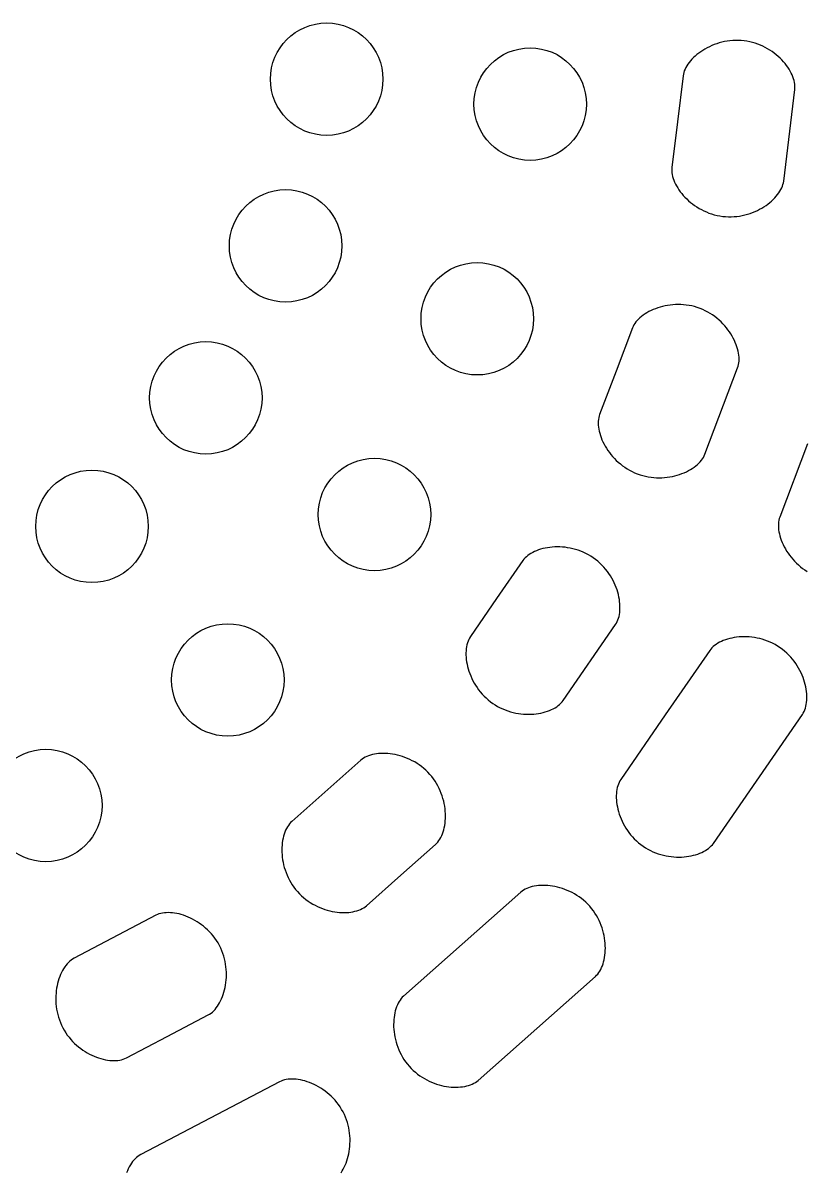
# Model space of a CAD drawing. Extents: x 5 to 376, y 5 to 380.
# Drawn here: x 115 to 150.8, y 234.2 to 286.5 of the extents above; entities that cross this region are included whole.
import ezdxf

# ---------------------------------------------------------------- set-up
doc = ezdxf.new("R2010")
doc.units = 0
doc.header["$MEASUREMENT"] = 0
doc.layers.add('Gas', color=7, linetype='Continuous')

msp = doc.modelspace()

# ---------------------------------------------------------------- linework, layer by layer
at = {"layer": 'Gas', "color": 0}
for p, q in [((146.113493, 285.317828), (146.016518, 285.258981)), ((146.214099, 285.373582), (146.113493, 285.317828)), ((146.318141, 285.426004), (146.214099, 285.373582)), ((146.425427, 285.474854), (146.318141, 285.426004)), ((146.535763, 285.519894), (146.425427, 285.474854)), ((146.648956, 285.560884), (146.535763, 285.519894)), ((146.764812, 285.597585), (146.648956, 285.560884)), ((146.883138, 285.629758), (146.764812, 285.597585)), ((147.00374, 285.657163), (146.883138, 285.629758)), ((147.126425, 285.679561), (147.00374, 285.657163)), ((147.250999, 285.696713), (147.126425, 285.679561)), ((147.377269, 285.708379), (147.250999, 285.696713)), ((147.505041, 285.714321), (147.377269, 285.708379)), ((147.634123, 285.714299), (147.505041, 285.714321)), ((147.764319, 285.708073), (147.634123, 285.714299)), ((147.895438, 285.695405), (147.764319, 285.708073)), ((148.025863, 285.676316), (147.895438, 285.695405)), ((148.153828, 285.651195), (148.025863, 285.676316)), ((148.279204, 285.62032), (148.153828, 285.651195)), ((148.401862, 285.583971), (148.279204, 285.62032)), ((148.521672, 285.542425), (148.401862, 285.583971)), ((148.638505, 285.495961), (148.521672, 285.542425)), ((148.752233, 285.444857), (148.638505, 285.495961)), ((148.862725, 285.389392), (148.752233, 285.444857)), ((148.969852, 285.329845), (148.862725, 285.389392)), ((149.073485, 285.266493), (148.969852, 285.329845)), ((145.455598, 284.780554), (145.394632, 284.705578)), ((145.521743, 284.854351), (145.455598, 284.780554)), ((145.592872, 284.92673), (145.521743, 284.854351)), ((145.668792, 284.997452), (145.592872, 284.92673)), ((145.749311, 285.066277), (145.668792, 284.997452)), ((145.834234, 285.132966), (145.749311, 285.066277)), ((145.923367, 285.197281), (145.834234, 285.132966)), ((146.016518, 285.258981), (145.923367, 285.197281)), ((149.173495, 285.199615), (149.073485, 285.266493)), ((149.269753, 285.12949), (149.173495, 285.199615)), ((149.362129, 285.056396), (149.269753, 285.12949)), ((149.450494, 284.980612), (149.362129, 285.056396)), ((149.534719, 284.902416), (149.450494, 284.980612)), ((149.614675, 284.822086), (149.534719, 284.902416)), ((149.690231, 284.739901), (149.614675, 284.822086)), ((145.174245, 284.321394), (145.148411, 284.244371)), ((145.206418, 284.398674), (145.174245, 284.321394)), ((145.244737, 284.475972), (145.206418, 284.398674)), ((145.289008, 284.553048), (145.244737, 284.475972)), ((145.339037, 284.629663), (145.289008, 284.553048)), ((145.394632, 284.705578), (145.339037, 284.629663)), ((149.76126, 284.656139), (149.690231, 284.739901)), ((149.827631, 284.571079), (149.76126, 284.656139)), ((149.889216, 284.484999), (149.827631, 284.571079)), ((149.945885, 284.398178), (149.889216, 284.484999)), ((149.997509, 284.310894), (149.945885, 284.398178)), ((150.043958, 284.223426), (149.997509, 284.310894)), ((145.116533, 284.092052), (144.862966, 282.003736)), ((145.129109, 284.167843), (145.116533, 284.092052)), ((145.148411, 284.244371), (145.129109, 284.167843)), ((150.085104, 284.136052), (150.043958, 284.223426)), ((150.120817, 284.04905), (150.085104, 284.136052)), ((150.150968, 283.962699), (150.120817, 284.04905)), ((150.175428, 283.877277), (150.150968, 283.962699)), ((150.194067, 283.793064), (150.175428, 283.877277)), ((150.206756, 283.710336), (150.194067, 283.793064)), ((149.700695, 279.297225), (150.20783, 283.473856)), ((150.213365, 283.629374), (150.206756, 283.710336)), ((150.20783, 283.473856), (150.213766, 283.550454)), ((150.213766, 283.550454), (150.213365, 283.629374)), ((144.862966, 282.003736), (144.609398, 279.91542)), ((144.609398, 279.91542), (144.603473, 279.838915)), ((144.603473, 279.838915), (144.603885, 279.760083)), ((144.603885, 279.760083), (144.610506, 279.679202)), ((144.610506, 279.679202), (144.623207, 279.596551)), ((144.623207, 279.596551), (144.641858, 279.512408)), ((144.641858, 279.512408), (144.666331, 279.427052)), ((144.666331, 279.427052), (144.696497, 279.340761)), ((144.696497, 279.340761), (144.732228, 279.253815)), ((144.732228, 279.253815), (144.773394, 279.166491)), ((144.773394, 279.166491), (144.819866, 279.079068)), ((144.819866, 279.079068), (144.871516, 278.991825)), ((149.610982, 278.990926), (149.64309, 279.068136)), ((149.64309, 279.068136), (149.668874, 279.145082)), ((149.668874, 279.145082), (149.688139, 279.221525)), ((149.688139, 279.221525), (149.700695, 279.297225)), ((144.871516, 278.991825), (144.928215, 278.90504)), ((144.928215, 278.90504), (144.989833, 278.818993)), ((144.989833, 278.818993), (145.056243, 278.733961)), ((145.056243, 278.733961), (145.127315, 278.650223)), ((145.127315, 278.650223), (145.20292, 278.568058)), ((145.20292, 278.568058), (145.282929, 278.487745)), ((149.225246, 278.463186), (149.296253, 278.535536)), ((149.296253, 278.535536), (149.36228, 278.609299)), ((149.36228, 278.609299), (149.423134, 278.684235)), ((149.423134, 278.684235), (149.478623, 278.760106)), ((149.478623, 278.760106), (149.528556, 278.836671)), ((149.528556, 278.836671), (149.572739, 278.913691)), ((149.572739, 278.913691), (149.610982, 278.990926)), ((145.282929, 278.487745), (145.367214, 278.409561)), ((145.367214, 278.409561), (145.455646, 278.333786)), ((145.455646, 278.333786), (145.548095, 278.260698)), ((145.548095, 278.260698), (145.644433, 278.190576)), ((145.644433, 278.190576), (145.744532, 278.123698)), ((145.744532, 278.123698), (145.848261, 278.060343)), ((145.848261, 278.060343), (145.955493, 278.00079)), ((145.955493, 278.00079), (146.066099, 277.945317)), ((148.500958, 277.964018), (148.60489, 278.016436)), ((148.60489, 278.016436), (148.705379, 278.072184)), ((148.705379, 278.072184), (148.802232, 278.131023)), ((148.802232, 278.131023), (148.895258, 278.192712)), ((148.895258, 278.192712), (148.984265, 278.257013)), ((148.984265, 278.257013), (149.06906, 278.323685)), ((149.06906, 278.323685), (149.149451, 278.392489)), ((149.149451, 278.392489), (149.225246, 278.463186)), ((146.066099, 277.945317), (146.179949, 277.894202)), ((146.179949, 277.894202), (146.296915, 277.847725)), ((146.296915, 277.847725), (146.416868, 277.806164)), ((146.416868, 277.806164), (146.539678, 277.769797)), ((146.539678, 277.769797), (146.665218, 277.738903)), ((146.665218, 277.738903), (146.793359, 277.713761)), ((146.793359, 277.713761), (146.92397, 277.694649)), ((146.92397, 277.694649), (147.055173, 277.681971)), ((147.055173, 277.681971), (147.185432, 277.675737)), ((147.185432, 277.675737), (147.314554, 277.67571)), ((147.314554, 277.67571), (147.442346, 277.681648)), ((147.442346, 277.681648), (147.568617, 277.693312)), ((147.568617, 277.693312), (147.693175, 277.710463)), ((147.693175, 277.710463), (147.815827, 277.732861)), ((147.815827, 277.732861), (147.936381, 277.760267)), ((147.936381, 277.760267), (148.054645, 277.79244)), ((148.054645, 277.79244), (148.170427, 277.829141)), ((148.170427, 277.829141), (148.283535, 277.870131)), ((148.283535, 277.870131), (148.393776, 277.91517)), ((148.393776, 277.91517), (148.500958, 277.964018)), ((143.470698, 273.305632), (143.384314, 273.252378)), ((143.561337, 273.35613), (143.470698, 273.305632)), ((143.655987, 273.403686), (143.561337, 273.35613)), ((143.754402, 273.448114), (143.655987, 273.403686)), ((143.856337, 273.489229), (143.754402, 273.448114)), ((143.961547, 273.526843), (143.856337, 273.489229)), ((144.069787, 273.560773), (143.961547, 273.526843)), ((144.180811, 273.59083), (144.069787, 273.560773)), ((144.294376, 273.616829), (144.180811, 273.59083)), ((144.410235, 273.638585), (144.294376, 273.616829)), ((144.528144, 273.655911), (144.410235, 273.638585)), ((144.647857, 273.668621), (144.528144, 273.655911)), ((144.76913, 273.67653), (144.647857, 273.668621)), ((144.891717, 273.67945), (144.76913, 273.67653)), ((145.015373, 273.677197), (144.891717, 273.67945)), ((145.139853, 273.669584), (145.015373, 273.677197)), ((145.264912, 273.656425), (145.139853, 273.669584)), ((145.390304, 273.637534), (145.264912, 273.656425)), ((145.515786, 273.612725), (145.390304, 273.637534)), ((145.641111, 273.581812), (145.515786, 273.612725)), ((145.766035, 273.54461), (145.641111, 273.581812)), ((145.890312, 273.500931), (145.766035, 273.54461)), ((146.012378, 273.451184), (145.890312, 273.500931)), ((146.130613, 273.396168), (146.012378, 273.451184)), ((146.244957, 273.336187), (146.130613, 273.396168)), ((146.355352, 273.271539), (146.244957, 273.336187)), ((146.461738, 273.202528), (146.355352, 273.271539)), ((142.875853, 272.749467), (142.838797, 272.679783)), ((142.919369, 272.81807), (142.875853, 272.749467)), ((142.969102, 272.885405), (142.919369, 272.81807)), ((143.024806, 272.951286), (142.969102, 272.885405)), ((143.086236, 273.015528), (143.024806, 272.951286)), ((143.153147, 273.077944), (143.086236, 273.015528)), ((143.225293, 273.138349), (143.153147, 273.077944)), ((143.302431, 273.196555), (143.225293, 273.138349)), ((143.384314, 273.252378), (143.302431, 273.196555)), ((146.564057, 273.129454), (146.461738, 273.202528)), ((146.662249, 273.052619), (146.564057, 273.129454)), ((146.756257, 272.972323), (146.662249, 273.052619)), ((146.846021, 272.888869), (146.756257, 272.972323)), ((146.931481, 272.802557), (146.846021, 272.888869)), ((147.012581, 272.713689), (146.931481, 272.802557)), ((142.808449, 272.609203), (142.062483, 270.642253)), ((142.838797, 272.679783), (142.808449, 272.609203)), ((147.089259, 272.622565), (147.012581, 272.713689)), ((147.161459, 272.529488), (147.089259, 272.622565)), ((147.22912, 272.434759), (147.161459, 272.529488)), ((147.292183, 272.338679), (147.22912, 272.434759)), ((147.350591, 272.241548), (147.292183, 272.338679)), ((147.404284, 272.143669), (147.350591, 272.241548)), ((147.453203, 272.045343), (147.404284, 272.143669)), ((147.49729, 271.946871), (147.453203, 272.045343)), ((147.536485, 271.848555), (147.49729, 271.946871)), ((147.57073, 271.750695), (147.536485, 271.848555)), ((147.599965, 271.653593), (147.57073, 271.750695)), ((147.624132, 271.55755), (147.599965, 271.653593)), ((147.643172, 271.462868), (147.624132, 271.55755)), ((147.657027, 271.369847), (147.643172, 271.462868)), ((147.665637, 271.27879), (147.657027, 271.369847)), ((147.668943, 271.189997), (147.665637, 271.27879)), ((147.666886, 271.10377), (147.668943, 271.189997)), ((142.062483, 270.642253), (141.316517, 268.675302)), ((146.111926, 266.856643), (147.603858, 270.790544)), ((147.603858, 270.790544), (147.627953, 270.863496)), ((147.627953, 270.863496), (147.64645, 270.940218)), ((147.64645, 270.940218), (147.659408, 271.02041)), ((147.659408, 271.02041), (147.666886, 271.10377)), ((141.292455, 268.602439), (141.27399, 268.525799)), ((141.316517, 268.675302), (141.292455, 268.602439)), ((141.253614, 268.362394), (141.251587, 268.276233)), ((141.251587, 268.276233), (141.254922, 268.1875)), ((141.261062, 268.445684), (141.253614, 268.362394)), ((141.254922, 268.1875), (141.263561, 268.096498)), ((141.27399, 268.525799), (141.261062, 268.445684)), ((141.263561, 268.096498), (141.277445, 268.003527)), ((141.277445, 268.003527), (141.296517, 267.908889)), ((141.296517, 267.908889), (141.320717, 267.812885)), ((141.320717, 267.812885), (141.349988, 267.715816)), ((141.349988, 267.715816), (141.38427, 267.617985)), ((141.38427, 267.617985), (141.423505, 267.519691)), ((141.423505, 267.519691), (141.467636, 267.421237)), ((141.467636, 267.421237), (141.516602, 267.322924)), ((141.516602, 267.322924), (141.570347, 267.225053)), ((141.570347, 267.225053), (141.628811, 267.127926)), ((141.628811, 267.127926), (141.691937, 267.031844)), ((141.691937, 267.031844), (141.759664, 266.937108)), ((150.788105, 267.333614), (149.522863, 263.997446)), ((141.759664, 266.937108), (141.831936, 266.844019)), ((141.831936, 266.844019), (141.908694, 266.752879)), ((141.908694, 266.752879), (141.989879, 266.663989)), ((141.989879, 266.663989), (142.075432, 266.577651)), ((142.075432, 266.577651), (142.165296, 266.494166)), ((142.165296, 266.494166), (142.259412, 266.413835)), ((145.767767, 266.388278), (145.834571, 266.450668)), ((145.834571, 266.450668), (145.895903, 266.514876)), ((145.895903, 266.514876), (145.951517, 266.580715)), ((145.951517, 266.580715), (146.001171, 266.647997)), ((146.001171, 266.647997), (146.04462, 266.716538)), ((146.04462, 266.716538), (146.081619, 266.786148)), ((146.081619, 266.786148), (146.111926, 266.856643)), ((142.259412, 266.413835), (142.357722, 266.33696)), ((142.357722, 266.33696), (142.460166, 266.263841)), ((142.460166, 266.263841), (142.566687, 266.194781)), ((142.566687, 266.194781), (142.677226, 266.130081)), ((142.677226, 266.130081), (142.791724, 266.070041)), ((142.791724, 266.070041), (142.910124, 266.014963)), ((142.910124, 266.014963), (143.032366, 265.965149)), ((143.032366, 265.965149), (143.156723, 265.92144)), ((144.852361, 265.905395), (144.960481, 265.939345)), ((144.960481, 265.939345), (145.065567, 265.976979)), ((145.065567, 265.976979), (145.167376, 266.018111)), ((145.167376, 266.018111), (145.265662, 266.062553)), ((145.265662, 266.062553), (145.360183, 266.110119)), ((145.360183, 266.110119), (145.450695, 266.160623)), ((145.450695, 266.160623), (145.536953, 266.213877)), ((145.536953, 266.213877), (145.618713, 266.269696)), ((145.618713, 266.269696), (145.695733, 266.327891)), ((145.695733, 266.327891), (145.767767, 266.388278)), ((143.156723, 265.92144), (143.281705, 265.884216)), ((143.281705, 265.884216), (143.407068, 265.853288)), ((143.407068, 265.853288), (143.532568, 265.828471)), ((143.532568, 265.828471), (143.657961, 265.809578)), ((143.657961, 265.809578), (143.783004, 265.796422)), ((143.783004, 265.796422), (143.907452, 265.788816)), ((143.907452, 265.788816), (144.031062, 265.786575)), ((144.031062, 265.786575), (144.153589, 265.789511)), ((144.153589, 265.789511), (144.27479, 265.797437)), ((144.27479, 265.797437), (144.39442, 265.810167)), ((144.39442, 265.810167), (144.512237, 265.827515)), ((144.512237, 265.827515), (144.627995, 265.849293)), ((144.627995, 265.849293), (144.741451, 265.875316)), ((144.741451, 265.875316), (144.852361, 265.905395)), ((149.480271, 263.847772), (149.467313, 263.76758)), ((149.498768, 263.924494), (149.480271, 263.847772)), ((149.522863, 263.997446), (149.498768, 263.924494)), ((149.459835, 263.68422), (149.457779, 263.597993)), ((149.457779, 263.597993), (149.461085, 263.5092)), ((149.467313, 263.76758), (149.459835, 263.68422)), ((149.461085, 263.5092), (149.469694, 263.418143)), ((149.469694, 263.418143), (149.483549, 263.325122)), ((149.483549, 263.325122), (149.502589, 263.23044)), ((149.502589, 263.23044), (149.526756, 263.134397)), ((149.526756, 263.134397), (149.555992, 263.037295)), ((149.555992, 263.037295), (149.590236, 262.939435)), ((149.590236, 262.939435), (149.629431, 262.841119)), ((149.629431, 262.841119), (149.673518, 262.742647)), ((138.111344, 262.292751), (138.041492, 262.242115)), ((138.186363, 262.340425), (138.111344, 262.292751)), ((138.266266, 262.385015), (138.186363, 262.340425)), ((138.350772, 262.426398), (138.266266, 262.385015)), ((138.439598, 262.464453), (138.350772, 262.426398)), ((138.532462, 262.499058), (138.439598, 262.464453)), ((138.62908, 262.530091), (138.532462, 262.499058)), ((138.72917, 262.55743), (138.62908, 262.530091)), ((138.83245, 262.580953), (138.72917, 262.55743)), ((138.938637, 262.600538), (138.83245, 262.580953)), ((139.04745, 262.616064), (138.938637, 262.600538)), ((139.158604, 262.627407), (139.04745, 262.616064)), ((139.271819, 262.634447), (139.158604, 262.627407)), ((139.386811, 262.637061), (139.271819, 262.634447)), ((139.503297, 262.635127), (139.386811, 262.637061)), ((139.620997, 262.628524), (139.503297, 262.635127)), ((139.739626, 262.617129), (139.620997, 262.628524)), ((139.858902, 262.60082), (139.739626, 262.617129)), ((139.978543, 262.579476), (139.858902, 262.60082)), ((140.098267, 262.552975), (139.978543, 262.579476)), ((140.21779, 262.521195), (140.098267, 262.552975)), ((140.336831, 262.484013), (140.21779, 262.521195)), ((140.455107, 262.441307), (140.336831, 262.484013)), ((140.572335, 262.392957), (140.455107, 262.441307)), ((140.688233, 262.338839), (140.572335, 262.392957)), ((140.802519, 262.278833), (140.688233, 262.338839)), ((140.914909, 262.212815), (140.802519, 262.278833)), ((149.673518, 262.742647), (149.722437, 262.644321)), ((149.722437, 262.644321), (149.77613, 262.546442)), ((149.77613, 262.546442), (149.834538, 262.449311)), ((149.834538, 262.449311), (149.897602, 262.353231)), ((149.897602, 262.353231), (149.965263, 262.258502)), ((137.819408, 262.012386), (136.624396, 260.281113)), ((137.865766, 262.073652), (137.819408, 262.012386)), ((137.91842, 262.132444), (137.865766, 262.073652)), ((137.97709, 262.188639), (137.91842, 262.132444)), ((138.041492, 262.242115), (137.97709, 262.188639)), ((141.025122, 262.140664), (140.914909, 262.212815)), ((141.131736, 262.06315), (141.025122, 262.140664)), ((141.233369, 261.981438), (141.131736, 262.06315)), ((141.330036, 261.895835), (141.233369, 261.981438)), ((141.421752, 261.806647), (141.330036, 261.895835)), ((141.508531, 261.714181), (141.421752, 261.806647)), ((149.965263, 262.258502), (150.037462, 262.165425)), ((150.037462, 262.165425), (150.11414, 262.074301)), ((150.11414, 262.074301), (150.19524, 261.985433)), ((150.19524, 261.985433), (150.280701, 261.899121)), ((150.280701, 261.899121), (150.370464, 261.815667)), ((150.370464, 261.815667), (150.464472, 261.735371)), ((141.590389, 261.618744), (141.508531, 261.714181)), ((141.66734, 261.520642), (141.590389, 261.618744)), ((141.7394, 261.420182), (141.66734, 261.520642)), ((141.806584, 261.317671), (141.7394, 261.420182)), ((141.868905, 261.213415), (141.806584, 261.317671)), ((150.464472, 261.735371), (150.562664, 261.658536)), ((150.562664, 261.658536), (150.664983, 261.585462)), ((150.664983, 261.585462), (150.771369, 261.51645)), ((141.92638, 261.107721), (141.868905, 261.213415)), ((141.979024, 261.000895), (141.92638, 261.107721)), ((142.02685, 260.893244), (141.979024, 261.000895)), ((142.069875, 260.785075), (142.02685, 260.893244)), ((142.108113, 260.676695), (142.069875, 260.785075)), ((136.624396, 260.281113), (135.429385, 258.54984)), ((142.141578, 260.568409), (142.108113, 260.676695)), ((142.170287, 260.460525), (142.141578, 260.568409)), ((142.194254, 260.353349), (142.170287, 260.460525)), ((142.213493, 260.247188), (142.194254, 260.353349)), ((142.228021, 260.142348), (142.213493, 260.247188)), ((142.217066, 259.558231), (142.230498, 259.648703)), ((142.237851, 260.039136), (142.228021, 260.142348)), ((142.230498, 259.648703), (142.239307, 259.742336)), ((142.242999, 259.937859), (142.237851, 260.039136)), ((142.239307, 259.742336), (142.243479, 259.838824)), ((142.243479, 259.838824), (142.242999, 259.937859)), ((142.040238, 259.098958), (142.081091, 259.164023)), ((142.081091, 259.164023), (142.117412, 259.234089)), ((142.117412, 259.234089), (142.149184, 259.30885)), ((142.149184, 259.30885), (142.176394, 259.387998)), ((142.176394, 259.387998), (142.199026, 259.471228)), ((142.199026, 259.471228), (142.217066, 259.558231)), ((139.650215, 255.636411), (142.040238, 259.098958)), ((135.252841, 258.090953), (135.23945, 258.000528)), ((135.270838, 258.177906), (135.252841, 258.090953)), ((135.293426, 258.261078), (135.270838, 258.177906)), ((135.32059, 258.340165), (135.293426, 258.261078)), ((135.352315, 258.414858), (135.32059, 258.340165)), ((135.388585, 258.484852), (135.352315, 258.414858)), ((135.429385, 258.54984), (135.388585, 258.484852)), ((146.489097, 258.093176), (146.430491, 258.036954)), ((146.553413, 258.146688), (146.489097, 258.093176)), ((146.62316, 258.197369), (146.553413, 258.146688)), ((146.698056, 258.245093), (146.62316, 258.197369)), ((146.777823, 258.289739), (146.698056, 258.245093)), ((146.862179, 258.331184), (146.777823, 258.289739)), ((146.950845, 258.369304), (146.862179, 258.331184)), ((147.043539, 258.403976), (146.950845, 258.369304)), ((147.139983, 258.435077), (147.043539, 258.403976)), ((147.239895, 258.462485), (147.139983, 258.435077)), ((147.342995, 258.486076), (147.239895, 258.462485)), ((147.449004, 258.505727), (147.342995, 258.486076)), ((147.55764, 258.521316), (147.449004, 258.505727)), ((147.668624, 258.532718), (147.55764, 258.521316)), ((147.781675, 258.539811), (147.668624, 258.532718)), ((147.896514, 258.542473), (147.781675, 258.539811)), ((148.012859, 258.540579), (147.896514, 258.542473)), ((148.130431, 258.534008), (148.012859, 258.540579)), ((148.248949, 258.522635), (148.130431, 258.534008)), ((148.368133, 258.506338), (148.248949, 258.522635)), ((148.487703, 258.484994), (148.368133, 258.506338)), ((148.607379, 258.45848), (148.487703, 258.484994)), ((148.72688, 258.426673), (148.607379, 258.45848)), ((148.845926, 258.389449), (148.72688, 258.426673)), ((148.964236, 258.346686), (148.845926, 258.389449)), ((149.081532, 258.298261), (148.964236, 258.346686)), ((149.197532, 258.24405), (149.081532, 258.298261)), ((149.311955, 258.183931), (149.197532, 258.24405)), ((149.424523, 258.117781), (149.311955, 258.183931)), ((149.534954, 258.045476), (149.424523, 258.117781)), ((135.230682, 257.906936), (135.226551, 257.810483)), ((135.226551, 257.810483), (135.227073, 257.711477)), ((135.227073, 257.711477), (135.232263, 257.610225)), ((135.23945, 258.000528), (135.230682, 257.906936)), ((135.232263, 257.610225), (135.242136, 257.507032)), ((146.331532, 257.916873), (144.304659, 254.98044)), ((146.377876, 257.978145), (146.331532, 257.916873)), ((146.430491, 258.036954), (146.377876, 257.978145)), ((149.641725, 257.967857), (149.534954, 258.045476)), ((149.743508, 257.886052), (149.641725, 257.967857)), ((149.840319, 257.800366), (149.743508, 257.886052)), ((149.932172, 257.711107), (149.840319, 257.800366)), ((150.019082, 257.618579), (149.932172, 257.711107)), ((150.101065, 257.523089), (150.019082, 257.618579)), ((135.242136, 257.507032), (135.256708, 257.402205)), ((135.256708, 257.402205), (135.275995, 257.296051)), ((135.275995, 257.296051), (135.300011, 257.188876)), ((135.300011, 257.188876), (135.328772, 257.080987)), ((135.328772, 257.080987), (135.362293, 256.972691)), ((150.178136, 257.424943), (150.101065, 257.523089)), ((150.250309, 257.324447), (150.178136, 257.424943)), ((150.3176, 257.221908), (150.250309, 257.324447)), ((150.380024, 257.11763), (150.3176, 257.221908)), ((150.437596, 257.011921), (150.380024, 257.11763)), ((135.362293, 256.972691), (135.40059, 256.864294)), ((135.40059, 256.864294), (135.443678, 256.756102)), ((135.443678, 256.756102), (135.491572, 256.648422)), ((135.491572, 256.648422), (135.544288, 256.541562)), ((135.544288, 256.541562), (135.601841, 256.435826)), ((150.49033, 256.905087), (150.437596, 257.011921)), ((150.538242, 256.797433), (150.49033, 256.905087)), ((150.581347, 256.689267), (150.538242, 256.797433)), ((150.61966, 256.580892), (150.581347, 256.689267)), ((150.653196, 256.472617), (150.61966, 256.580892)), ((135.601841, 256.435826), (135.664247, 256.331523)), ((135.664247, 256.331523), (135.73152, 256.228958)), ((135.73152, 256.228958), (135.803677, 256.128438)), ((135.803677, 256.128438), (135.880732, 256.030269)), ((135.880732, 256.030269), (135.962701, 255.934759)), ((150.681969, 256.364747), (150.653196, 256.472617)), ((150.705996, 256.257588), (150.681969, 256.364747)), ((150.725291, 256.151446), (150.705996, 256.257588)), ((150.739869, 256.046628), (150.725291, 256.151446)), ((150.749745, 255.943439), (150.739869, 256.046628)), ((135.962701, 255.934759), (136.049599, 255.842213)), ((136.049599, 255.842213), (136.141442, 255.752939)), ((136.141442, 255.752939), (136.238245, 255.667242)), ((136.238245, 255.667242), (136.340024, 255.58543)), ((136.340024, 255.58543), (136.446793, 255.507809)), ((136.446793, 255.507809), (136.557076, 255.43561)), ((139.428433, 255.406889), (139.492745, 255.460334)), ((139.492745, 255.460334), (139.551334, 255.516484)), ((139.551334, 255.516484), (139.603918, 255.575218)), ((139.603918, 255.575218), (139.650215, 255.636411)), ((150.711106, 255.375663), (150.729125, 255.462648)), ((150.729125, 255.462648), (150.742532, 255.553098)), ((150.742532, 255.553098), (150.751313, 255.646709)), ((150.754935, 255.842185), (150.749745, 255.943439)), ((150.751313, 255.646709), (150.755452, 255.743173)), ((150.755452, 255.743173), (150.754935, 255.842185)), ((136.557076, 255.43561), (136.669517, 255.369557)), ((136.669517, 255.369557), (136.783836, 255.309527)), ((136.783836, 255.309527), (136.89975, 255.255397)), ((136.89975, 255.255397), (137.016978, 255.207044)), ((137.016978, 255.207044), (137.135239, 255.164345)), ((137.135239, 255.164345), (137.254251, 255.127179)), ((137.254251, 255.127179), (137.373732, 255.095421)), ((137.373732, 255.095421), (137.493401, 255.068948)), ((137.493401, 255.068948), (137.612977, 255.047639)), ((137.612977, 255.047639), (137.732178, 255.03137)), ((137.732178, 255.03137), (137.850722, 255.020018)), ((137.850722, 255.020018), (137.968329, 255.013461)), ((137.968329, 255.013461), (138.084715, 255.011575)), ((138.084715, 255.011575), (138.199601, 255.014238)), ((138.199601, 255.014238), (138.312704, 255.021327)), ((138.312704, 255.021327), (138.423743, 255.032719)), ((138.423743, 255.032719), (138.532437, 255.048291)), ((138.532437, 255.048291), (138.638503, 255.06792)), ((138.638503, 255.06792), (138.741661, 255.091484)), ((138.741661, 255.091484), (138.841629, 255.118859)), ((138.841629, 255.118859), (138.938125, 255.149923)), ((138.938125, 255.149923), (139.030868, 255.184553)), ((139.030868, 255.184553), (139.119576, 255.222626)), ((139.119576, 255.222626), (139.203968, 255.264018)), ((139.203968, 255.264018), (139.283763, 255.308609)), ((139.283763, 255.308609), (139.358678, 255.356273)), ((139.358678, 255.356273), (139.428433, 255.406889)), ((144.304659, 254.98044), (142.277785, 252.044006)), ((146.498615, 249.130578), (150.552362, 255.003445)), ((150.552362, 255.003445), (150.593214, 255.068508)), ((150.593214, 255.068508), (150.629529, 255.138567)), ((150.629529, 255.138567), (150.661293, 255.213317)), ((150.661293, 255.213317), (150.68849, 255.292451)), ((150.68849, 255.292451), (150.711106, 255.375663)), ((130.439355, 252.917449), (127.29014, 250.127488)), ((130.499028, 252.965841), (130.439355, 252.917449)), ((130.564222, 253.010323), (130.499028, 252.965841)), ((130.634635, 253.050844), (130.564222, 253.010323)), ((130.709964, 253.087354), (130.634635, 253.050844)), ((130.789904, 253.119803), (130.709964, 253.087354)), ((130.874152, 253.148138), (130.789904, 253.119803)), ((130.962405, 253.17231), (130.874152, 253.148138)), ((131.054359, 253.192267), (130.962405, 253.17231)), ((131.149711, 253.207959), (131.054359, 253.192267)), ((131.248157, 253.219335), (131.149711, 253.207959)), ((131.349394, 253.226344), (131.248157, 253.219335)), ((131.453119, 253.228935), (131.349394, 253.226344)), ((131.559027, 253.227058), (131.453119, 253.228935)), ((131.666816, 253.220662), (131.559027, 253.227058)), ((131.776182, 253.209695), (131.666816, 253.220662)), ((131.886821, 253.194108), (131.776182, 253.209695)), ((131.998431, 253.173849), (131.886821, 253.194108)), ((132.110707, 253.148868), (131.998431, 253.173849)), ((132.223346, 253.119113), (132.110707, 253.148868)), ((132.336044, 253.084534), (132.223346, 253.119113)), ((132.448499, 253.045081), (132.336044, 253.084534)), ((132.560407, 253.000702), (132.448499, 253.045081)), ((132.671463, 252.951346), (132.560407, 253.000702)), ((132.781366, 252.896963), (132.671463, 252.951346)), ((132.889811, 252.837502), (132.781366, 252.896963)), ((132.996494, 252.772912), (132.889811, 252.837502)), ((133.101113, 252.703143), (132.996494, 252.772912)), ((133.203364, 252.628143), (133.101113, 252.703143)), ((133.302943, 252.547861), (133.203364, 252.628143)), ((133.399547, 252.462248), (133.302943, 252.547861)), ((133.492872, 252.371252), (133.399547, 252.462248)), ((133.582616, 252.274822), (133.492872, 252.371252)), ((133.667582, 252.174046), (133.582616, 252.274822)), ((133.746707, 252.070386), (133.667582, 252.174046)), ((133.820078, 251.964136), (133.746707, 252.070386)), ((133.887785, 251.855591), (133.820078, 251.964136)), ((133.949914, 251.745044), (133.887785, 251.855591)), ((142.168839, 251.834114), (142.141629, 251.754966)), ((142.200611, 251.908875), (142.168839, 251.834114)), ((142.236932, 251.978941), (142.200611, 251.908875)), ((142.277785, 252.044006), (142.236932, 251.978941)), ((134.006554, 251.632791), (133.949914, 251.745044)), ((134.057792, 251.519124), (134.006554, 251.632791)), ((134.103716, 251.404338), (134.057792, 251.519124)), ((134.144415, 251.288728), (134.103716, 251.404338)), ((134.179975, 251.172587), (134.144415, 251.288728)), ((142.078716, 251.400628), (142.074544, 251.30414)), ((142.074544, 251.30414), (142.075024, 251.205105)), ((142.087525, 251.494261), (142.078716, 251.400628)), ((142.100957, 251.584732), (142.087525, 251.494261)), ((142.118996, 251.671736), (142.100957, 251.584732)), ((142.141629, 251.754966), (142.118996, 251.671736)), ((134.210486, 251.056209), (134.179975, 251.172587)), ((134.236034, 250.939889), (134.210486, 251.056209)), ((134.256709, 250.823921), (134.236034, 250.939889)), ((134.272596, 250.708598), (134.256709, 250.823921)), ((142.075024, 251.205105), (142.080172, 251.103828)), ((142.080172, 251.103828), (142.090002, 251.000616)), ((142.090002, 251.000616), (142.104529, 250.895776)), ((142.104529, 250.895776), (142.123769, 250.789615)), ((142.123769, 250.789615), (142.147736, 250.682439)), ((134.283786, 250.594216), (134.272596, 250.708598)), ((134.283317, 250.15197), (134.290042, 250.259651)), ((134.290365, 250.481068), (134.283786, 250.594216)), ((134.290042, 250.259651), (134.292421, 250.369448)), ((134.292421, 250.369448), (134.290365, 250.481068)), ((142.147736, 250.682439), (142.176444, 250.574555)), ((142.176444, 250.574555), (142.20991, 250.466269)), ((142.20991, 250.466269), (142.248148, 250.357889)), ((142.248148, 250.357889), (142.291173, 250.24972)), ((142.291173, 250.24972), (142.338999, 250.142069)), ((127.008907, 249.724186), (126.974266, 249.639592)), ((127.04719, 249.804305), (127.008907, 249.724186)), ((127.089027, 249.879655), (127.04719, 249.804305)), ((127.134328, 249.949942), (127.089027, 249.879655)), ((127.183007, 250.014873), (127.134328, 249.949942)), ((127.234973, 250.074153), (127.183007, 250.014873)), ((127.29014, 250.127488), (127.234973, 250.074153)), ((134.187562, 249.655611), (134.214703, 249.748297)), ((134.214703, 249.748297), (134.237938, 249.84457)), ((134.237938, 249.84457), (134.257177, 249.944136)), ((134.257177, 249.944136), (134.272332, 250.046701)), ((134.272332, 250.046701), (134.283317, 250.15197)), ((142.338999, 250.142069), (142.391642, 250.035243)), ((142.391642, 250.035243), (142.449117, 249.929549)), ((142.449117, 249.929549), (142.511439, 249.825293)), ((142.511439, 249.825293), (142.578622, 249.722781)), ((142.578622, 249.722781), (142.650682, 249.622322)), ((126.873882, 249.262351), (126.858772, 249.159794)), ((126.893074, 249.361903), (126.873882, 249.262351)), ((126.916261, 249.458157), (126.893074, 249.361903)), ((126.943354, 249.550818), (126.916261, 249.458157)), ((126.974266, 249.639592), (126.943354, 249.550818)), ((133.895544, 249.131966), (133.947577, 249.191305)), ((133.947577, 249.191305), (133.996317, 249.256289)), ((133.996317, 249.256289), (134.041678, 249.326626)), ((134.041678, 249.326626), (134.083571, 249.402021)), ((134.083571, 249.402021), (134.121908, 249.482179)), ((134.121908, 249.482179), (134.1566, 249.566808)), ((134.1566, 249.566808), (134.187562, 249.655611)), ((142.650682, 249.622322), (142.727634, 249.52422)), ((142.727634, 249.52422), (142.809492, 249.428783)), ((142.809492, 249.428783), (142.896271, 249.336317)), ((142.896271, 249.336317), (142.987986, 249.247129)), ((142.987986, 249.247129), (143.084653, 249.161526)), ((126.841156, 248.94684), (126.838826, 248.837033)), ((126.838826, 248.837033), (126.840931, 248.725396)), ((126.840931, 248.725396), (126.847562, 248.612224)), ((126.847834, 249.054525), (126.841156, 248.94684)), ((126.858772, 249.159794), (126.847834, 249.054525)), ((132.265699, 247.683588), (133.840306, 249.078569)), ((133.840306, 249.078569), (133.895544, 249.131966)), ((143.084653, 249.161526), (143.186286, 249.079814)), ((143.186286, 249.079814), (143.292901, 249.0023)), ((143.292901, 249.0023), (143.403188, 248.930097)), ((143.403188, 248.930097), (143.515644, 248.864034)), ((143.515644, 248.864034), (143.629986, 248.803989)), ((143.629986, 248.803989), (143.745932, 248.749838)), ((143.745932, 248.749838), (143.8632, 248.70146)), ((143.8632, 248.70146), (143.981508, 248.658733)), ((143.981508, 248.658733), (144.100574, 248.621534)), ((145.785733, 248.643787), (145.87857, 248.67841)), ((145.87857, 248.67841), (145.96737, 248.716483)), ((145.96737, 248.716483), (146.051852, 248.757883)), ((146.051852, 248.757883), (146.131733, 248.802489)), ((146.131733, 248.802489), (146.206732, 248.850176)), ((146.206732, 248.850176), (146.276566, 248.900825)), ((146.276566, 248.900825), (146.340953, 248.954311)), ((146.340953, 248.954311), (146.399612, 249.010514)), ((146.399612, 249.010514), (146.45226, 249.06931)), ((146.45226, 249.06931), (146.498615, 249.130578)), ((126.847562, 248.612224), (126.858804, 248.497812)), ((126.858804, 248.497812), (126.874748, 248.382452)), ((126.874748, 248.382452), (126.895482, 248.26644)), ((126.895482, 248.26644), (126.921092, 248.150069)), ((126.921092, 248.150069), (126.951669, 248.033632)), ((144.100574, 248.621534), (144.220115, 248.589741)), ((144.220115, 248.589741), (144.339851, 248.563231)), ((144.339851, 248.563231), (144.459498, 248.541883)), ((144.459498, 248.541883), (144.578776, 248.525574)), ((144.578776, 248.525574), (144.697401, 248.514182)), ((144.697401, 248.514182), (144.815091, 248.507584)), ((144.815091, 248.507584), (144.931566, 248.505659)), ((144.931566, 248.505659), (145.046542, 248.508284)), ((145.046542, 248.508284), (145.159738, 248.515336)), ((145.159738, 248.515336), (145.270871, 248.526694)), ((145.270871, 248.526694), (145.37966, 248.542236)), ((145.37966, 248.542236), (145.485823, 248.561838)), ((145.485823, 248.561838), (145.589078, 248.585379)), ((145.589078, 248.585379), (145.689141, 248.612736)), ((145.689141, 248.612736), (145.785733, 248.643787)), ((126.951669, 248.033632), (126.9873, 247.917425)), ((126.9873, 247.917425), (127.028073, 247.801741)), ((127.028073, 247.801741), (127.074076, 247.686873)), ((127.074076, 247.686873), (127.125399, 247.573117)), ((130.691091, 246.288608), (132.265699, 247.683588)), ((127.125399, 247.573117), (127.182129, 247.460766)), ((127.182129, 247.460766), (127.244355, 247.350113)), ((127.244355, 247.350113), (127.312164, 247.241453)), ((127.312164, 247.241453), (127.385646, 247.135081)), ((127.385646, 247.135081), (127.464888, 247.031289)), ((138.074292, 247.106413), (137.994444, 247.073897)), ((138.158434, 247.134827), (138.074292, 247.106413)), ((138.246567, 247.159087), (138.158434, 247.134827)), ((138.338391, 247.179139), (138.246567, 247.159087)), ((138.433602, 247.194932), (138.338391, 247.179139)), ((138.531901, 247.206414), (138.433602, 247.194932)), ((138.632985, 247.213531), (138.531901, 247.206414)), ((138.736553, 247.216232), (138.632985, 247.213531)), ((138.842303, 247.214464), (138.736553, 247.216232)), ((138.949934, 247.208174), (138.842303, 247.214464)), ((139.059144, 247.197311), (138.949934, 247.208174)), ((139.169632, 247.181822), (139.059144, 247.197311)), ((139.281096, 247.161654), (139.169632, 247.181822)), ((139.393234, 247.136756), (139.281096, 247.161654)), ((139.505745, 247.107074), (139.393234, 247.136756)), ((139.618328, 247.072557), (139.505745, 247.107074)), ((127.464888, 247.031289), (127.549979, 246.930372)), ((127.549979, 246.930372), (127.639778, 246.833878)), ((127.639778, 246.833878), (127.733145, 246.742835)), ((127.733145, 246.742835), (127.829776, 246.657191)), ((127.829776, 246.657191), (127.929367, 246.576894)), ((127.929367, 246.576894), (128.031618, 246.501892)), ((137.724012, 246.90386), (132.382591, 242.171773)), ((137.783673, 246.95226), (137.724012, 246.90386)), ((137.848833, 246.996768), (137.783673, 246.95226)), ((137.91919, 247.037331), (137.848833, 246.996768)), ((137.994444, 247.073897), (137.91919, 247.037331)), ((139.730681, 247.033151), (139.618328, 247.072557)), ((139.842501, 246.988805), (139.730681, 247.033151)), ((139.953489, 246.939467), (139.842501, 246.988805)), ((140.063342, 246.885083), (139.953489, 246.939467)), ((140.171758, 246.825601), (140.063342, 246.885083)), ((140.278437, 246.76097), (140.171758, 246.825601)), ((140.383076, 246.691136), (140.278437, 246.76097)), ((140.485374, 246.616047), (140.383076, 246.691136)), ((140.58503, 246.535651), (140.485374, 246.616047)), ((128.031618, 246.501892), (128.136223, 246.432132)), ((128.136223, 246.432132), (128.242882, 246.367564)), ((128.242882, 246.367564), (128.351292, 246.308135)), ((128.351292, 246.308135), (128.461148, 246.253793)), ((128.461148, 246.253793), (128.57215, 246.204487)), ((128.57215, 246.204487), (128.683994, 246.160164)), ((128.683994, 246.160164), (128.796377, 246.120773)), ((128.796377, 246.120773), (128.908996, 246.086261)), ((128.908996, 246.086261), (129.02155, 246.056577)), ((129.02155, 246.056577), (129.133734, 246.031669)), ((130.168693, 246.03383), (130.25684, 246.058028)), ((130.25684, 246.058028), (130.340985, 246.086379)), ((130.340985, 246.086379), (130.420826, 246.118831)), ((130.420826, 246.118831), (130.49606, 246.155332)), ((130.49606, 246.155332), (130.566384, 246.195829)), ((130.566384, 246.195829), (130.631495, 246.240272)), ((130.631495, 246.240272), (130.691091, 246.288608)), ((140.681741, 246.449895), (140.58503, 246.535651)), ((140.775207, 246.358728), (140.681741, 246.449895)), ((140.865125, 246.262096), (140.775207, 246.358728)), ((140.950218, 246.161181), (140.865125, 246.262096)), ((141.029466, 246.057395), (140.950218, 246.161181)), ((141.102958, 245.951031), (141.029466, 246.057395)), ((121.097193, 245.852957), (117.371807, 243.897723)), ((121.166712, 245.885661), (121.097193, 245.852957)), ((121.240657, 245.913249), (121.166712, 245.885661)), ((121.318722, 245.935742), (121.240657, 245.913249)), ((121.400598, 245.953164), (121.318722, 245.935742)), ((121.485981, 245.965538), (121.400598, 245.953164)), ((121.574562, 245.972888), (121.485981, 245.965538)), ((121.666035, 245.975237), (121.574562, 245.972888)), ((121.760093, 245.972608), (121.666035, 245.975237)), ((121.85643, 245.965025), (121.760093, 245.972608)), ((121.954738, 245.952511), (121.85643, 245.965025)), ((122.054711, 245.935089), (121.954738, 245.952511)), ((122.156041, 245.912782), (122.054711, 245.935089)), ((122.258423, 245.885614), (122.156041, 245.912782)), ((122.361549, 245.853608), (122.258423, 245.885614)), ((122.465112, 245.816787), (122.361549, 245.853608)), ((122.568807, 245.775175), (122.465112, 245.816787)), ((122.672325, 245.728795), (122.568807, 245.775175)), ((122.77536, 245.67767), (122.672325, 245.728795)), ((122.877605, 245.621824), (122.77536, 245.67767)), ((122.978753, 245.561279), (122.877605, 245.621824)), ((123.078499, 245.49606), (122.978753, 245.561279)), ((129.133734, 246.031669), (129.245247, 246.011484)), ((129.245247, 246.011484), (129.355786, 245.995972)), ((129.355786, 245.995972), (129.465048, 245.985079)), ((129.465048, 245.985079), (129.57273, 245.978754)), ((129.57273, 245.978754), (129.678529, 245.976946)), ((129.678529, 245.976946), (129.782143, 245.979602)), ((129.782143, 245.979602), (129.883269, 245.98667)), ((129.883269, 245.98667), (129.981605, 245.998099)), ((129.981605, 245.998099), (130.076847, 246.013836)), ((130.076847, 246.013836), (130.168693, 246.03383)), ((141.170781, 245.842383), (141.102958, 245.951031)), ((141.233022, 245.731745), (141.170781, 245.842383)), ((141.289771, 245.61941), (141.233022, 245.731745)), ((141.341114, 245.505671), (141.289771, 245.61941)), ((123.176534, 245.426189), (123.078499, 245.49606)), ((123.272552, 245.35169), (123.176534, 245.426189)), ((123.366246, 245.272586), (123.272552, 245.35169)), ((123.457309, 245.1889), (123.366246, 245.272586)), ((123.545436, 245.100656), (123.457309, 245.1889)), ((123.630317, 245.007877), (123.545436, 245.100656)), ((123.711648, 244.910586), (123.630317, 245.007877)), ((141.38714, 245.390824), (141.341114, 245.505671)), ((141.427936, 245.27516), (141.38714, 245.390824)), ((141.463591, 245.158974), (141.427936, 245.27516)), ((141.494192, 245.042559), (141.463591, 245.158974)), ((141.519827, 244.926209), (141.494192, 245.042559)), ((123.789121, 244.808807), (123.711648, 244.910586)), ((123.86243, 244.702562), (123.789121, 244.808807)), ((123.931266, 244.591876), (123.86243, 244.702562)), ((123.995325, 244.476771), (123.931266, 244.591876)), ((124.053705, 244.35859), (123.995325, 244.476771)), ((141.540583, 244.810217), (141.519827, 244.926209)), ((141.55655, 244.694878), (141.540583, 244.810217)), ((141.567814, 244.580484), (141.55655, 244.694878)), ((141.574463, 244.467329), (141.567814, 244.580484)), ((141.576586, 244.355708), (141.574463, 244.467329)), ((124.105723, 244.239006), (124.053705, 244.35859)), ((124.151535, 244.118285), (124.105723, 244.239006)), ((124.191298, 243.996691), (124.151535, 244.118285)), ((124.225166, 243.874488), (124.191298, 243.996691)), ((141.541566, 243.930422), (141.556672, 244.032976)), ((141.556672, 244.032976), (141.567602, 244.138237)), ((141.567602, 244.138237), (141.574269, 244.245912)), ((141.574269, 244.245912), (141.576586, 244.355708)), ((116.897091, 243.420801), (116.84861, 243.337317)), ((116.94835, 243.499598), (116.897091, 243.420801)), ((117.002229, 243.573444), (116.94835, 243.499598)), ((117.058574, 243.642072), (117.002229, 243.573444)), ((117.117227, 243.705221), (117.058574, 243.642072)), ((117.178033, 243.762624), (117.117227, 243.705221)), ((117.240835, 243.814019), (117.178033, 243.762624)), ((117.305479, 243.85914), (117.240835, 243.814019)), ((117.371807, 243.897723), (117.305479, 243.85914)), ((124.253296, 243.751941), (124.225166, 243.874488)), ((124.275843, 243.629316), (124.253296, 243.751941)), ((124.292962, 243.506875), (124.275843, 243.629316)), ((124.304811, 243.384884), (124.292962, 243.506875)), ((141.368172, 243.388392), (141.406484, 243.468537)), ((141.406484, 243.468537), (141.441148, 243.55315)), ((141.441148, 243.55315), (141.472076, 243.641939)), ((141.472076, 243.641939), (141.499181, 243.73461)), ((141.499181, 243.73461), (141.522373, 243.830869)), ((141.522373, 243.830869), (141.541566, 243.930422)), ((116.685577, 242.96179), (116.653322, 242.858832)), ((116.721389, 243.061381), (116.685577, 242.96179)), ((116.760603, 243.157342), (116.721389, 243.061381)), ((116.803062, 243.249409), (116.760603, 243.157342)), ((116.84861, 243.337317), (116.803062, 243.249409)), ((124.290434, 242.790936), (124.302606, 242.90671)), ((124.302606, 242.90671), (124.310286, 243.024256)), ((124.311544, 243.263608), (124.304811, 243.384884)), ((124.310286, 243.024256), (124.313317, 243.14331)), ((124.313317, 243.14331), (124.311544, 243.263608)), ((138.454253, 240.698936), (141.124964, 243.06498)), ((141.124964, 243.06498), (141.180199, 243.118375)), ((141.180199, 243.118375), (141.232225, 243.177708)), ((141.232225, 243.177708), (141.280954, 243.242684)), ((141.280954, 243.242684), (141.326299, 243.31301)), ((141.326299, 243.31301), (141.368172, 243.388392)), ((116.562998, 242.418628), (116.550871, 242.302805)), ((116.579462, 242.532406), (116.562998, 242.418628)), ((116.600108, 242.643876), (116.579462, 242.532406)), ((116.62478, 242.752773), (116.600108, 242.643876)), ((116.653322, 242.858832), (116.62478, 242.752773)), ((124.199933, 242.35086), (124.228519, 242.456897)), ((124.228519, 242.456897), (124.253235, 242.565765)), ((124.253235, 242.565765), (124.273925, 242.6772)), ((124.273925, 242.6772), (124.290434, 242.790936)), ((116.543238, 242.185202), (116.540255, 242.066083)), ((116.540255, 242.066083), (116.542078, 241.945713)), ((116.542078, 241.945713), (116.548863, 241.824355)), ((116.550871, 242.302805), (116.543238, 242.185202)), ((123.955874, 241.788897), (124.004408, 241.872394)), ((124.004408, 241.872394), (124.050007, 241.960309)), ((124.050007, 241.960309), (124.092514, 242.052378)), ((124.092514, 242.052378), (124.131775, 242.148335)), ((124.131775, 242.148335), (124.167633, 242.247917)), ((124.167633, 242.247917), (124.199933, 242.35086)), ((132.139326, 241.848321), (132.100989, 241.768162)), ((132.181219, 241.923716), (132.139326, 241.848321)), ((132.226579, 241.994052), (132.181219, 241.923716)), ((132.27532, 242.059037), (132.226579, 241.994052)), ((132.327353, 242.118375), (132.27532, 242.059037)), ((132.382591, 242.171773), (132.327353, 242.118375)), ((116.548863, 241.824355), (116.560766, 241.702275)), ((116.560766, 241.702275), (116.577944, 241.579736)), ((116.577944, 241.579736), (116.600552, 241.457003)), ((116.600552, 241.457003), (116.628746, 241.334339)), ((116.628746, 241.334339), (116.662682, 241.212011)), ((123.480614, 241.311726), (123.547025, 241.350353)), ((123.547025, 241.350353), (123.611747, 241.395515)), ((123.611747, 241.395515), (123.674623, 241.446947)), ((123.674623, 241.446947), (123.735498, 241.504384)), ((123.735498, 241.504384), (123.794217, 241.567562)), ((123.794217, 241.567562), (123.850623, 241.636217)), ((123.850623, 241.636217), (123.90456, 241.710084)), ((123.90456, 241.710084), (123.955874, 241.788897)), ((131.984959, 241.405772), (131.96572, 241.306206)), ((132.008193, 241.502045), (131.984959, 241.405772)), ((132.035335, 241.59473), (132.008193, 241.502045)), ((132.066296, 241.683534), (132.035335, 241.59473)), ((132.100989, 241.768162), (132.066296, 241.683534)), ((116.662682, 241.212011), (116.702517, 241.090281)), ((116.702517, 241.090281), (116.748407, 240.969414)), ((116.748407, 240.969414), (116.800507, 240.849674)), ((116.800507, 240.849674), (116.858974, 240.731326)), ((121.617921, 240.33411), (123.480614, 241.311726)), ((131.932854, 240.99069), (131.930476, 240.880893)), ((131.930476, 240.880893), (131.932532, 240.769273)), ((131.93958, 241.098371), (131.932854, 240.99069)), ((131.950564, 241.203641), (131.93958, 241.098371)), ((131.96572, 241.306206), (131.950564, 241.203641)), ((116.858974, 240.731326), (116.923073, 240.616146)), ((116.923073, 240.616146), (116.991938, 240.505404)), ((116.991938, 240.505404), (117.065265, 240.399124)), ((117.065265, 240.399124), (117.142746, 240.297326)), ((117.142746, 240.297326), (117.224076, 240.200033)), ((119.755228, 239.356493), (121.617921, 240.33411)), ((131.932532, 240.769273), (131.939111, 240.656125)), ((131.939111, 240.656125), (131.9503, 240.541743)), ((131.9503, 240.541743), (131.966188, 240.426421)), ((131.966188, 240.426421), (131.986862, 240.310453)), ((131.986862, 240.310453), (132.012411, 240.194133)), ((135.783542, 238.332893), (138.454253, 240.698936)), ((117.224076, 240.200033), (117.308948, 240.107267)), ((117.308948, 240.107267), (117.397055, 240.01905)), ((117.397055, 240.01905), (117.488092, 239.935404)), ((117.488092, 239.935404), (117.581752, 239.85635)), ((117.581752, 239.85635), (117.677728, 239.781913)), ((117.677728, 239.781913), (117.775714, 239.712112)), ((132.012411, 240.194133), (132.042922, 240.077755)), ((132.042922, 240.077755), (132.078482, 239.961614)), ((132.078482, 239.961614), (132.119181, 239.846003)), ((132.119181, 239.846003), (132.165105, 239.731218)), ((117.775714, 239.712112), (117.875405, 239.64697)), ((117.875405, 239.64697), (117.976493, 239.586509)), ((117.976493, 239.586509), (118.078672, 239.530752)), ((118.078672, 239.530752), (118.181635, 239.47972)), ((118.181635, 239.47972), (118.285078, 239.433435)), ((118.285078, 239.433435), (118.388692, 239.39192)), ((118.388692, 239.39192), (118.492172, 239.355196)), ((118.492172, 239.355196), (118.595211, 239.323285)), ((118.595211, 239.323285), (118.697504, 239.29621)), ((118.697504, 239.29621), (118.798742, 239.273992)), ((118.798742, 239.273992), (118.898622, 239.256654)), ((118.898622, 239.256654), (118.996835, 239.244217)), ((118.996835, 239.244217), (119.093075, 239.236704)), ((119.093075, 239.236704), (119.187037, 239.234136)), ((119.187037, 239.234136), (119.278414, 239.236537)), ((119.278414, 239.236537), (119.366899, 239.243926)), ((119.366899, 239.243926), (119.452186, 239.256328)), ((119.452186, 239.256328), (119.533969, 239.273764)), ((119.533969, 239.273764), (119.611941, 239.296255)), ((119.611941, 239.296255), (119.685796, 239.323824)), ((119.685796, 239.323824), (119.755228, 239.356493)), ((132.165105, 239.731218), (132.216343, 239.617551)), ((132.216343, 239.617551), (132.272983, 239.505297)), ((132.272983, 239.505297), (132.335112, 239.394751)), ((132.335112, 239.394751), (132.402818, 239.286206)), ((132.402818, 239.286206), (132.47619, 239.179956)), ((132.47619, 239.179956), (132.555315, 239.076296)), ((132.555315, 239.076296), (132.640281, 238.97552)), ((132.640281, 238.97552), (132.730085, 238.879022)), ((132.730085, 238.879022), (132.823463, 238.787966)), ((132.823463, 238.787966), (132.920112, 238.702301)), ((126.731025, 238.270778), (120.412352, 234.954483)), ((126.800534, 238.303495), (126.731025, 238.270778)), ((126.874452, 238.331116), (126.800534, 238.303495)), ((126.952473, 238.353663), (126.874452, 238.331116)), ((127.034291, 238.371157), (126.952473, 238.353663)), ((127.1196, 238.383619), (127.034291, 238.371157)), ((127.208097, 238.391071), (127.1196, 238.383619)), ((127.299475, 238.393533), (127.208097, 238.391071)), ((127.393429, 238.391028), (127.299475, 238.393533)), ((127.489653, 238.383577), (127.393429, 238.391028)), ((127.587843, 238.3712), (127.489653, 238.383577)), ((127.687694, 238.35392), (127.587843, 238.3712)), ((127.788898, 238.331757), (127.687694, 238.35392)), ((127.891152, 238.304732), (127.788898, 238.331757)), ((127.994151, 238.272868), (127.891152, 238.304732)), ((128.097588, 238.236185), (127.994151, 238.272868)), ((128.201158, 238.194704), (128.097588, 238.236185)), ((128.304556, 238.148448), (128.201158, 238.194704)), ((132.920112, 238.702301), (133.01973, 238.621976)), ((133.01973, 238.621976), (133.122013, 238.54694)), ((133.122013, 238.54694), (133.226657, 238.477142)), ((133.226657, 238.477142), (133.333361, 238.412529)), ((133.333361, 238.412529), (133.44182, 238.353052)), ((133.44182, 238.353052), (133.551733, 238.298658)), ((133.551733, 238.298658), (133.662794, 238.249297)), ((133.662794, 238.249297), (133.774702, 238.204917)), ((133.774702, 238.204917), (133.887154, 238.165467)), ((135.512961, 238.162956), (135.588278, 238.199479)), ((135.588278, 238.199479), (135.658682, 238.240011)), ((135.658682, 238.240011), (135.723871, 238.284499)), ((135.723871, 238.284499), (135.783542, 238.332893)), ((128.407478, 238.097436), (128.304556, 238.148448)), ((128.509616, 238.041691), (128.407478, 238.097436)), ((128.610667, 237.981234), (128.509616, 238.041691)), ((128.710324, 237.916086), (128.610667, 237.981234)), ((128.808283, 237.846268), (128.710324, 237.916086)), ((128.904238, 237.771802), (128.808283, 237.846268)), ((128.997884, 237.692709), (128.904238, 237.771802)), ((129.088915, 237.60901), (128.997884, 237.692709)), ((133.887154, 238.165467), (133.999846, 238.130896)), ((133.999846, 238.130896), (134.112475, 238.101152)), ((134.112475, 238.101152), (134.224739, 238.076185)), ((134.224739, 238.076185), (134.336333, 238.055943)), ((134.336333, 238.055943), (134.446955, 238.040375)), ((134.446955, 238.040375), (134.556302, 238.02943)), ((134.556302, 238.02943), (134.664071, 238.023056)), ((134.664071, 238.023056), (134.769959, 238.021202)), ((134.769959, 238.021202), (134.873662, 238.023818)), ((134.873662, 238.023818), (134.974878, 238.030851)), ((134.974878, 238.030851), (135.073303, 238.042251)), ((135.073303, 238.042251), (135.168635, 238.057966)), ((135.168635, 238.057966), (135.260569, 238.077945)), ((135.260569, 238.077945), (135.348804, 238.102137)), ((135.348804, 238.102137), (135.433036, 238.130491)), ((135.433036, 238.130491), (135.512961, 238.162956)), ((129.177026, 237.520727), (129.088915, 237.60901)), ((129.261912, 237.42788), (129.177026, 237.520727)), ((129.343268, 237.330492), (129.261912, 237.42788)), ((129.420788, 237.228583), (129.343268, 237.330492)), ((129.494166, 237.122175), (129.420788, 237.228583)), ((129.563098, 237.011289), (129.494166, 237.122175)), ((129.627278, 236.895946), (129.563098, 237.011289)), ((129.685748, 236.777599), (129.627278, 236.895946)), ((129.737856, 236.657863), (129.685748, 236.777599)), ((129.783757, 236.537002), (129.737856, 236.657863)), ((129.823608, 236.415281), (129.783757, 236.537002)), ((129.857564, 236.292962), (129.823608, 236.415281)), ((129.88578, 236.17031), (129.857564, 236.292962)), ((129.908412, 236.04759), (129.88578, 236.17031)), ((129.925615, 235.925065), (129.908412, 236.04759)), ((129.937546, 235.802999), (129.925615, 235.925065)), ((129.944359, 235.681656), (129.937546, 235.802999)), ((129.946211, 235.561301), (129.944359, 235.681656)), ((129.886488, 234.983576), (129.907112, 235.095034)), ((129.907112, 235.095034), (129.923551, 235.208799)), ((129.923551, 235.208799), (129.935651, 235.324608)), ((129.935651, 235.324608), (129.943257, 235.442197)), ((129.943257, 235.442197), (129.946211, 235.561301)), ((119.988406, 234.556126), (119.937092, 234.477312)), ((120.042343, 234.629993), (119.988406, 234.556126)), ((120.098749, 234.698647), (120.042343, 234.629993)), ((120.157468, 234.761826), (120.098749, 234.698647)), ((120.218343, 234.819263), (120.157468, 234.761826)), ((120.281219, 234.870695), (120.218343, 234.819263)), ((120.345941, 234.915856), (120.281219, 234.870695)), ((120.412352, 234.954483), (120.345941, 234.915856)), ((129.726057, 234.470143), (129.765267, 234.566102)), ((129.765267, 234.566102), (129.80107, 234.665689)), ((129.80107, 234.665689), (129.833312, 234.76864)), ((129.833312, 234.76864), (129.861836, 234.87469)), ((129.861836, 234.87469), (129.886488, 234.983576)), ((119.800452, 234.213832), (119.761191, 234.117874)), ((119.842959, 234.305901), (119.800452, 234.213832)), ((119.888558, 234.393815), (119.842959, 234.305901)), ((119.937092, 234.477312), (119.888558, 234.393815)), ((129.53827, 234.127866), (129.589548, 234.206673)), ((129.589548, 234.206673), (129.638042, 234.290164)), ((129.638042, 234.290164), (129.683597, 234.378076)), ((129.683597, 234.378076), (129.726057, 234.470143))]:
    msp.add_line(p, q, dxfattribs=at)
for centre in [(128.881881, 283.943148), (138.152923, 282.809097), (127.009912, 276.349833), (135.740157, 273.03003), (123.375139, 269.425157), (131.057218, 264.112537), (118.188803, 263.571559), (124.376262, 256.574871), (116.08556, 250.855094)]:
    msp.add_circle(centre, 2.561995, dxfattribs=at)

doc.saveas('drawing.dxf')
